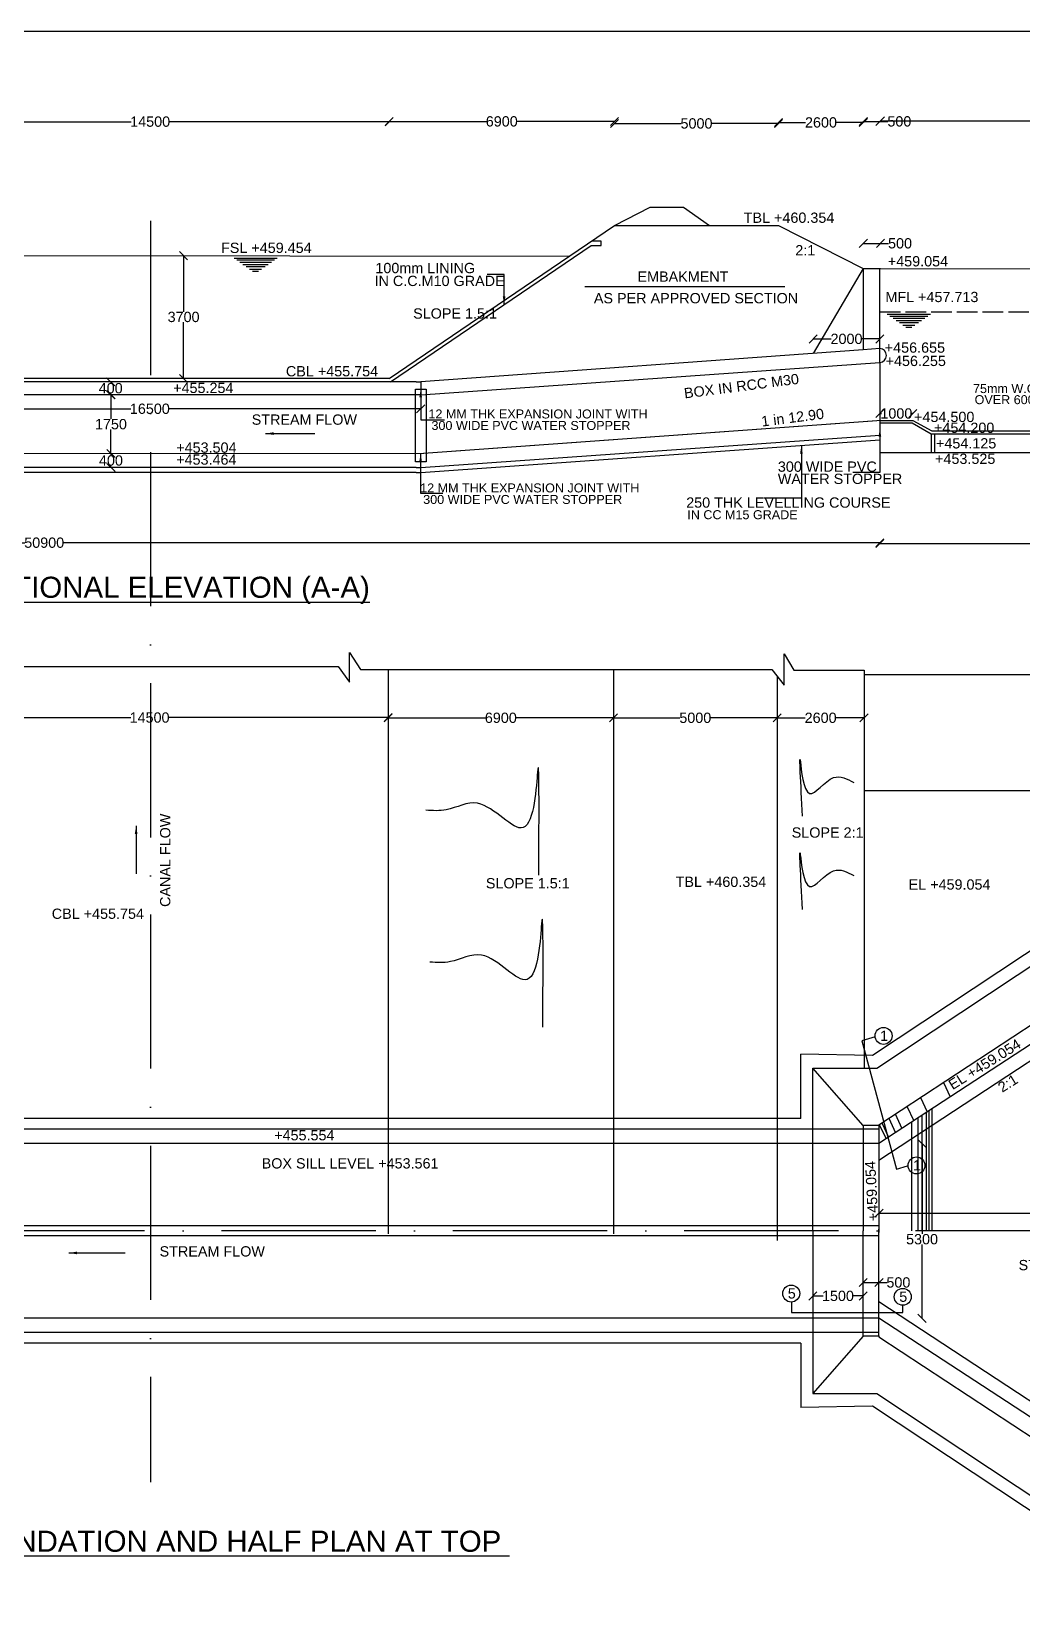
# Model space of a CAD drawing. Header units: millimetres. Extents: x 5124 to 6568637, y 2311 to 91879094.
# Drawn here: x 3604847 to 3616420, y 45938375 to 45956633 of the extents above; entities that cross this region are included whole.
import ezdxf

# ---------------------------------------------------------------- set-up
doc = ezdxf.new("R2010")
doc.units = ezdxf.units.MM
doc.header["$MEASUREMENT"] = 0
doc.linetypes.add('ACAD_ISO02W100', pattern=[15, 12, -3])
doc.linetypes.add('ACAD_ISO10W100', pattern=[18, 12, -3, 0, -3])
for name, color, linetype in [('DIMENSION', 7, 'Continuous'), ('DRAWING', 7, 'Continuous'), ('TEXT', 7, 'Continuous')]:
    doc.layers.add(name, color=color, linetype=linetype)
doc.styles.get("Standard").update_dxf_attribs({"font": 'arial.ttf', "height": 120})
doc.dimstyles.get("Standard").update_dxf_attribs({"dimtxt": 200, "dimasz": 110, "dimexe": 0.18, "dimexo": 0.0625, "dimgap": 0.09, "dimtad": 0, "dimtih": 1, "dimtoh": 1, "dimdec": 0, "dimzin": 0, "dimdsep": 46, "dimtxsty": 'Standard', "dimblk": 'OBLIQUE', "dimcen": 0.09, "dimse1": 1, "dimse2": 1, "dimadec": 0, "dimazin": 0, "dimtfac": 1, "dimtdec": 0, "dimtofl": 0, "dimtmove": 0, "dimatfit": 3, "dimfxl": 1, "dimtolj": 1, "dimtzin": 0, "dimarcsym": 0})

# ---------------------------------------------------------------- blocks, each defined once
blk = doc.blocks.new('_Oblique')
at = {"color": 0, "linetype": 'ByBlock', "lineweight": -2}
blk.add_line((-0.5, -0.5), (0.5, 0.5), dxfattribs=at)
blk = doc.blocks.new('*D84')
at = {"layer": 'Defpoints', "color": 0, "linetype": 'Continuous'}
for p in [(3609024, 45955577), (3603446, 45952578), (3609024, 45952578)]:
    blk.add_point(p, dxfattribs=at)
at = {"layer": 'DIMENSION', "color": 0, "linetype": 'Continuous', "lineweight": -2}
for p, q in [((3603446, 45955577), (3606015, 45955577)), ((3609024, 45955577), (3606455, 45955577))]:
    blk.add_line(p, q, dxfattribs=at)
at = {"layer": 'DIMENSION', "color": 0, "linetype": 'Continuous', "lineweight": -2, "xscale": 95, "yscale": 95, "zscale": 95, "rotation": 180}
blk.add_blockref('_Oblique', (3603446, 45955577), dxfattribs=at)
at = {"layer": 'DIMENSION', "color": 0, "linetype": 'Continuous', "lineweight": -2, "xscale": 95, "yscale": 95, "zscale": 95}
blk.add_blockref('_Oblique', (3609024, 45955577), dxfattribs=at)
at = {"layer": 'DIMENSION', "color": 0, "linetype": 'Continuous', "insert": (3606235, 45955577), "char_height": 120, "attachment_point": 5}
blk.add_mtext('\\A1;14500', dxfattribs=at)
blk = doc.blocks.new('*D85')
at = {"layer": 'Defpoints', "color": 0, "linetype": 'Continuous'}
for p in [(3611654, 45955580), (3611654, 45954363), (3609024, 45952578)]:
    blk.add_point(p, dxfattribs=at)
at = {"layer": 'DIMENSION', "color": 0, "linetype": 'Continuous', "lineweight": -2}
for p, q in [((3609024, 45955580), (3610160, 45955580)), ((3611654, 45955580), (3610518, 45955580))]:
    blk.add_line(p, q, dxfattribs=at)
at = {"layer": 'DIMENSION', "color": 0, "linetype": 'Continuous', "lineweight": -2, "xscale": 95, "yscale": 95, "zscale": 95, "rotation": 180}
blk.add_blockref('_Oblique', (3609024, 45955580), dxfattribs=at)
at = {"layer": 'DIMENSION', "color": 0, "linetype": 'Continuous', "lineweight": -2, "xscale": 95, "yscale": 95, "zscale": 95}
blk.add_blockref('_Oblique', (3611654, 45955580), dxfattribs=at)
at = {"layer": 'DIMENSION', "color": 0, "linetype": 'Continuous', "insert": (3610339, 45955580), "char_height": 120, "attachment_point": 5}
blk.add_mtext('\\A1;6900', dxfattribs=at)
blk = doc.blocks.new('*D86')
at = {"layer": 'Defpoints', "color": 0, "linetype": 'Continuous'}
for p in [(3613570, 45955556), (3611654, 45954363), (3613570, 45954365)]:
    blk.add_point(p, dxfattribs=at)
at = {"layer": 'DIMENSION', "color": 0, "linetype": 'Continuous', "lineweight": -2}
for p, q in [((3611654, 45955556), (3612433, 45955556)), ((3613570, 45955556), (3612791, 45955556))]:
    blk.add_line(p, q, dxfattribs=at)
at = {"layer": 'DIMENSION', "color": 0, "linetype": 'Continuous', "lineweight": -2, "xscale": 95, "yscale": 95, "zscale": 95, "rotation": 180}
blk.add_blockref('_Oblique', (3611654, 45955556), dxfattribs=at)
at = {"layer": 'DIMENSION', "color": 0, "linetype": 'Continuous', "lineweight": -2, "xscale": 95, "yscale": 95, "zscale": 95}
blk.add_blockref('_Oblique', (3613570, 45955556), dxfattribs=at)
at = {"layer": 'DIMENSION', "color": 0, "linetype": 'Continuous', "insert": (3612612, 45955556), "char_height": 120, "attachment_point": 5}
blk.add_mtext('\\A1;5000', dxfattribs=at)
blk = doc.blocks.new('*D87')
at = {"layer": 'Defpoints', "color": 0, "linetype": 'Continuous'}
for p in [(3614559, 45955568), (3613570, 45954365), (3614559, 45953864)]:
    blk.add_point(p, dxfattribs=at)
at = {"layer": 'DIMENSION', "color": 0, "linetype": 'Continuous', "lineweight": -2}
for p, q in [((3613570, 45955568), (3613885, 45955568)), ((3614559, 45955568), (3614245, 45955568))]:
    blk.add_line(p, q, dxfattribs=at)
at = {"layer": 'DIMENSION', "color": 0, "linetype": 'Continuous', "lineweight": -2, "xscale": 95, "yscale": 95, "zscale": 95, "rotation": 180}
blk.add_blockref('_Oblique', (3613570, 45955568), dxfattribs=at)
at = {"layer": 'DIMENSION', "color": 0, "linetype": 'Continuous', "lineweight": -2, "xscale": 95, "yscale": 95, "zscale": 95}
blk.add_blockref('_Oblique', (3614559, 45955568), dxfattribs=at)
at = {"layer": 'DIMENSION', "color": 0, "linetype": 'Continuous', "insert": (3614065, 45955568), "char_height": 120, "attachment_point": 5}
blk.add_mtext('\\A1;2600', dxfattribs=at)
blk = doc.blocks.new('*D88')
at = {"layer": 'Defpoints', "color": 0, "linetype": 'Continuous'}
for p in [(3614752, 45955580), (3614559, 45953864), (3614752, 45953864)]:
    blk.add_point(p, dxfattribs=at)
at = {"layer": 'DIMENSION', "color": 0, "linetype": 'Continuous', "lineweight": -2}
for p, q in [((3614559, 45955580), (3614752, 45955580)), ((3614752, 45955580), (3614847, 45955580))]:
    blk.add_line(p, q, dxfattribs=at)
at = {"layer": 'DIMENSION', "color": 0, "linetype": 'Continuous', "lineweight": -2, "xscale": 95, "yscale": 95, "zscale": 95, "rotation": 180}
blk.add_blockref('_Oblique', (3614559, 45955580), dxfattribs=at)
at = {"layer": 'DIMENSION', "color": 0, "linetype": 'Continuous', "lineweight": -2, "xscale": 95, "yscale": 95, "zscale": 95}
blk.add_blockref('_Oblique', (3614752, 45955580), dxfattribs=at)
at = {"layer": 'DIMENSION', "color": 0, "linetype": 'Continuous', "insert": (3614980, 45955580), "char_height": 120, "attachment_point": 5}
blk.add_mtext('\\A1;500', dxfattribs=at)
blk = doc.blocks.new('*D89')
at = {"layer": 'Defpoints', "color": 0, "linetype": 'Continuous'}
for p in [(3619020, 45955588), (3619020, 45955554), (3614760, 45953864)]:
    blk.add_point(p, dxfattribs=at)
at = {"layer": 'DIMENSION', "color": 0, "linetype": 'Continuous', "lineweight": -2}
for p, q in [((3614760, 45955588), (3616670, 45955588)), ((3619020, 45955588), (3617110, 45955588))]:
    blk.add_line(p, q, dxfattribs=at)
at = {"layer": 'DIMENSION', "color": 0, "linetype": 'Continuous', "lineweight": -2, "xscale": 95, "yscale": 95, "zscale": 95, "rotation": 180}
blk.add_blockref('_Oblique', (3614760, 45955588), dxfattribs=at)
at = {"layer": 'DIMENSION', "color": 0, "linetype": 'Continuous', "lineweight": -2, "xscale": 95, "yscale": 95, "zscale": 95}
blk.add_blockref('_Oblique', (3619020, 45955588), dxfattribs=at)
at = {"layer": 'DIMENSION', "color": 0, "linetype": 'Continuous', "insert": (3616890, 45955588), "char_height": 120, "attachment_point": 5}
blk.add_mtext('\\A1;11200', dxfattribs=at)
blk = doc.blocks.new('*D100')
at = {"layer": 'Defpoints', "color": 0, "linetype": 'Continuous'}
for p in [(3614752, 45951712), (3595244, 45951435), (3614752, 45950660)]:
    blk.add_point(p, dxfattribs=at)
at = {"layer": 'DIMENSION', "color": 0, "linetype": 'Continuous', "lineweight": -2}
for p, q in [((3595244, 45950660), (3604772, 45950660)), ((3614752, 45950660), (3605224, 45950660))]:
    blk.add_line(p, q, dxfattribs=at)
at = {"layer": 'DIMENSION', "color": 0, "linetype": 'Continuous', "lineweight": -2, "xscale": 95, "yscale": 95, "zscale": 95, "rotation": 180}
blk.add_blockref('_Oblique', (3595244, 45950660), dxfattribs=at)
at = {"layer": 'DIMENSION', "color": 0, "linetype": 'Continuous', "lineweight": -2, "xscale": 95, "yscale": 95, "zscale": 95}
blk.add_blockref('_Oblique', (3614752, 45950660), dxfattribs=at)
at = {"layer": 'DIMENSION', "color": 0, "linetype": 'Continuous', "insert": (3604998, 45950660), "char_height": 120, "attachment_point": 5}
blk.add_mtext('\\A1;50900', dxfattribs=at)
blk = doc.blocks.new('*D101')
at = {"layer": 'Defpoints', "color": 0, "linetype": 'Continuous'}
for p in [(3614752, 45951712), (3619109, 45951712), (3619109, 45950652)]:
    blk.add_point(p, dxfattribs=at)
at = {"layer": 'DIMENSION', "color": 0, "linetype": 'Continuous', "lineweight": -2}
for p, q in [((3614752, 45950652), (3616710, 45950652)), ((3619109, 45950652), (3617150, 45950652))]:
    blk.add_line(p, q, dxfattribs=at)
at = {"layer": 'DIMENSION', "color": 0, "linetype": 'Continuous', "lineweight": -2, "xscale": 95, "yscale": 95, "zscale": 95, "rotation": 180}
blk.add_blockref('_Oblique', (3614752, 45950652), dxfattribs=at)
at = {"layer": 'DIMENSION', "color": 0, "linetype": 'Continuous', "lineweight": -2, "xscale": 95, "yscale": 95, "zscale": 95}
blk.add_blockref('_Oblique', (3619109, 45950652), dxfattribs=at)
at = {"layer": 'DIMENSION', "color": 0, "linetype": 'Continuous', "insert": (3616930, 45950652), "char_height": 120, "attachment_point": 5}
blk.add_mtext('\\A1;11700', dxfattribs=at)
blk = doc.blocks.new('*D113')
at = {"layer": 'Defpoints', "color": 0, "linetype": 'Continuous'}
for p in [(3614752, 45952169), (3614752, 45952088), (3615137, 45952088)]:
    blk.add_point(p, dxfattribs=at)
at = {"layer": 'DIMENSION', "color": 0, "linetype": 'Continuous', "lineweight": -2}
for p, q in [((3614752, 45952169), (3614771, 45952169)), ((3615137, 45952169), (3615118, 45952169))]:
    blk.add_line(p, q, dxfattribs=at)
at = {"layer": 'DIMENSION', "color": 0, "linetype": 'Continuous', "lineweight": -2, "xscale": 95, "yscale": 95, "zscale": 95, "rotation": 180}
blk.add_blockref('_Oblique', (3614752, 45952169), dxfattribs=at)
at = {"layer": 'DIMENSION', "color": 0, "linetype": 'Continuous', "lineweight": -2, "xscale": 95, "yscale": 95, "zscale": 95}
blk.add_blockref('_Oblique', (3615137, 45952169), dxfattribs=at)
at = {"layer": 'DIMENSION', "color": 0, "linetype": 'Continuous', "insert": (3614945, 45952169), "char_height": 120, "attachment_point": 5}
blk.add_mtext('\\A1;1000', dxfattribs=at)
blk = doc.blocks.new('*D114')
at = {"layer": 'Defpoints', "color": 0, "linetype": 'Continuous'}
for p in [(3613973, 45953040), (3613973, 45952869), (3614752, 45952928)]:
    blk.add_point(p, dxfattribs=at)
at = {"layer": 'DIMENSION', "color": 0, "linetype": 'Continuous', "lineweight": -2}
for p, q in [((3613973, 45953040), (3614183, 45953040)), ((3614752, 45953040), (3614543, 45953040))]:
    blk.add_line(p, q, dxfattribs=at)
at = {"layer": 'DIMENSION', "color": 0, "linetype": 'Continuous', "lineweight": -2, "xscale": 95, "yscale": 95, "zscale": 95, "rotation": 180}
blk.add_blockref('_Oblique', (3613973, 45953040), dxfattribs=at)
at = {"layer": 'DIMENSION', "color": 0, "linetype": 'Continuous', "lineweight": -2, "xscale": 95, "yscale": 95, "zscale": 95}
blk.add_blockref('_Oblique', (3614752, 45953040), dxfattribs=at)
at = {"layer": 'DIMENSION', "color": 0, "linetype": 'Continuous', "insert": (3614363, 45953040), "char_height": 120, "attachment_point": 5}
blk.add_mtext('\\A1;2000', dxfattribs=at)
blk = doc.blocks.new('*D115')
at = {"layer": 'Defpoints', "color": 0, "linetype": 'Continuous'}
for p in [(3606625, 45954013), (3606625, 45954013), (3606624, 45952578)]:
    blk.add_point(p, dxfattribs=at)
at = {"layer": 'DIMENSION', "color": 0, "linetype": 'Continuous', "lineweight": -2}
for p, q in [((3606625, 45954013), (3606625, 45953357)), ((3606625, 45952578), (3606625, 45953235))]:
    blk.add_line(p, q, dxfattribs=at)
at = {"layer": 'DIMENSION', "color": 0, "linetype": 'Continuous', "lineweight": -2, "xscale": 95, "yscale": 95, "zscale": 95}
for p, rotation in [((3606625, 45954013), 90), ((3606625, 45952578), 270)]:
    blk.add_blockref('_Oblique', p, dxfattribs=dict(at, rotation=rotation))
at = {"layer": 'DIMENSION', "color": 0, "linetype": 'Continuous', "insert": (3606625, 45953296), "char_height": 120, "attachment_point": 5}
blk.add_mtext('\\A1;3700', dxfattribs=at)
blk = doc.blocks.new('*D116')
at = {"layer": 'Defpoints', "color": 0, "linetype": 'Continuous'}
for p in [(3605774, 45952540), (3605774, 45952540), (3605774, 45952388)]:
    blk.add_point(p, dxfattribs=at)
at = {"layer": 'DIMENSION', "color": 0, "linetype": 'Continuous', "lineweight": -2}
for p, q in [((3605774, 45952540), (3605774, 45952525)), ((3605774, 45952388), (3605774, 45952402))]:
    blk.add_line(p, q, dxfattribs=at)
at = {"layer": 'DIMENSION', "color": 0, "linetype": 'Continuous', "lineweight": -2, "xscale": 95, "yscale": 95, "zscale": 95}
for p, rotation in [((3605774, 45952540), 90), ((3605774, 45952388), 270)]:
    blk.add_blockref('_Oblique', p, dxfattribs=dict(at, rotation=rotation))
at = {"layer": 'DIMENSION', "color": 0, "linetype": 'Continuous', "insert": (3605774, 45952464), "char_height": 120, "attachment_point": 5}
blk.add_mtext('\\A1;400', dxfattribs=at)
blk = doc.blocks.new('*D117')
at = {"layer": 'Defpoints', "color": 0, "linetype": 'Continuous'}
for p in [(3605538, 45952388), (3605488, 45951702), (3605777, 45951702)]:
    blk.add_point(p, dxfattribs=at)
at = {"layer": 'DIMENSION', "color": 0, "linetype": 'Continuous', "lineweight": -2}
for p, q in [((3605777, 45952388), (3605777, 45952106)), ((3605777, 45951702), (3605777, 45951983))]:
    blk.add_line(p, q, dxfattribs=at)
at = {"layer": 'DIMENSION', "color": 0, "linetype": 'Continuous', "lineweight": -2, "xscale": 95, "yscale": 95, "zscale": 95}
for p, rotation in [((3605777, 45952388), 90), ((3605777, 45951702), 270)]:
    blk.add_blockref('_Oblique', p, dxfattribs=dict(at, rotation=rotation))
at = {"layer": 'DIMENSION', "color": 0, "linetype": 'Continuous', "insert": (3605777, 45952044), "char_height": 120, "attachment_point": 5}
blk.add_mtext('\\A1;1750', dxfattribs=at)
blk = doc.blocks.new('*D118')
at = {"layer": 'Defpoints', "color": 0, "linetype": 'Continuous'}
for p in [(3605777, 45951702), (3605777, 45951538), (3605777, 45951538)]:
    blk.add_point(p, dxfattribs=at)
at = {"layer": 'DIMENSION', "color": 0, "linetype": 'Continuous', "lineweight": -2}
for p, q in [((3605777, 45951702), (3605777, 45951681)), ((3605777, 45951538), (3605777, 45951558))]:
    blk.add_line(p, q, dxfattribs=at)
at = {"layer": 'DIMENSION', "color": 0, "linetype": 'Continuous', "lineweight": -2, "xscale": 95, "yscale": 95, "zscale": 95}
for p, rotation in [((3605777, 45951702), 90), ((3605777, 45951538), 270)]:
    blk.add_blockref('_Oblique', p, dxfattribs=dict(at, rotation=rotation))
at = {"layer": 'DIMENSION', "color": 0, "linetype": 'Continuous', "insert": (3605777, 45951620), "char_height": 120, "attachment_point": 5}
blk.add_mtext('\\A1;400', dxfattribs=at)
blk = doc.blocks.new('*D119')
at = {"layer": 'Defpoints', "color": 0, "linetype": 'Continuous'}
for p in [(3609392, 45952273), (3603069, 45952238), (3603069, 45952224)]:
    blk.add_point(p, dxfattribs=at)
at = {"layer": 'DIMENSION', "color": 0, "linetype": 'Continuous', "lineweight": -2}
for p, q in [((3603069, 45952224), (3606011, 45952224)), ((3609392, 45952224), (3606451, 45952224))]:
    blk.add_line(p, q, dxfattribs=at)
at = {"layer": 'DIMENSION', "color": 0, "linetype": 'Continuous', "lineweight": -2, "xscale": 95, "yscale": 95, "zscale": 95, "rotation": 180}
blk.add_blockref('_Oblique', (3603069, 45952224), dxfattribs=at)
at = {"layer": 'DIMENSION', "color": 0, "linetype": 'Continuous', "lineweight": -2, "xscale": 95, "yscale": 95, "zscale": 95}
blk.add_blockref('_Oblique', (3609392, 45952224), dxfattribs=at)
at = {"layer": 'DIMENSION', "color": 0, "linetype": 'Continuous', "insert": (3606231, 45952224), "char_height": 120, "attachment_point": 5}
blk.add_mtext('\\A1;16500', dxfattribs=at)
blk = doc.blocks.new('*D126')
at = {"layer": 'Defpoints', "color": 0, "linetype": 'Continuous'}
for p in [(3603444, 45948658), (3609013, 45948658), (3609013, 45948618)]:
    blk.add_point(p, dxfattribs=at)
at = {"layer": 'DIMENSION', "color": 0, "linetype": 'Continuous', "lineweight": -2}
for p, q in [((3603444, 45948618), (3606008, 45948618)), ((3609013, 45948618), (3606448, 45948618))]:
    blk.add_line(p, q, dxfattribs=at)
at = {"layer": 'DIMENSION', "color": 0, "linetype": 'Continuous', "lineweight": -2, "xscale": 95, "yscale": 95, "zscale": 95, "rotation": 180}
blk.add_blockref('_Oblique', (3603444, 45948618), dxfattribs=at)
at = {"layer": 'DIMENSION', "color": 0, "linetype": 'Continuous', "lineweight": -2, "xscale": 95, "yscale": 95, "zscale": 95}
blk.add_blockref('_Oblique', (3609013, 45948618), dxfattribs=at)
at = {"layer": 'DIMENSION', "color": 0, "linetype": 'Continuous', "insert": (3606228, 45948618), "char_height": 120, "attachment_point": 5}
blk.add_mtext('\\A1;14500', dxfattribs=at)
blk = doc.blocks.new('*D127')
at = {"layer": 'Defpoints', "color": 0, "linetype": 'Continuous'}
for p in [(3609013, 45948618), (3611643, 45948615), (3611643, 45948566)]:
    blk.add_point(p, dxfattribs=at)
at = {"layer": 'DIMENSION', "color": 0, "linetype": 'Continuous', "lineweight": -2}
for p, q in [((3609013, 45948615), (3610148, 45948615)), ((3611643, 45948615), (3610507, 45948615))]:
    blk.add_line(p, q, dxfattribs=at)
at = {"layer": 'DIMENSION', "color": 0, "linetype": 'Continuous', "lineweight": -2, "xscale": 95, "yscale": 95, "zscale": 95, "rotation": 180}
blk.add_blockref('_Oblique', (3609013, 45948615), dxfattribs=at)
at = {"layer": 'DIMENSION', "color": 0, "linetype": 'Continuous', "lineweight": -2, "xscale": 95, "yscale": 95, "zscale": 95}
blk.add_blockref('_Oblique', (3611643, 45948615), dxfattribs=at)
at = {"layer": 'DIMENSION', "color": 0, "linetype": 'Continuous', "insert": (3610328, 45948615), "char_height": 120, "attachment_point": 5}
blk.add_mtext('\\A1;6900', dxfattribs=at)
blk = doc.blocks.new('*D128')
at = {"layer": 'Defpoints', "color": 0, "linetype": 'Continuous'}
for p in [(3611643, 45948615), (3613554, 45948615), (3613554, 45948615)]:
    blk.add_point(p, dxfattribs=at)
at = {"layer": 'DIMENSION', "color": 0, "linetype": 'Continuous', "lineweight": -2}
for p, q in [((3611643, 45948615), (3612419, 45948615)), ((3613554, 45948615), (3612778, 45948615))]:
    blk.add_line(p, q, dxfattribs=at)
at = {"layer": 'DIMENSION', "color": 0, "linetype": 'Continuous', "lineweight": -2, "xscale": 95, "yscale": 95, "zscale": 95, "rotation": 180}
blk.add_blockref('_Oblique', (3611643, 45948615), dxfattribs=at)
at = {"layer": 'DIMENSION', "color": 0, "linetype": 'Continuous', "lineweight": -2, "xscale": 95, "yscale": 95, "zscale": 95}
blk.add_blockref('_Oblique', (3613554, 45948615), dxfattribs=at)
at = {"layer": 'DIMENSION', "color": 0, "linetype": 'Continuous', "insert": (3612598, 45948615), "char_height": 120, "attachment_point": 5}
blk.add_mtext('\\A1;5000', dxfattribs=at)
blk = doc.blocks.new('*D129')
at = {"layer": 'Defpoints', "color": 0, "linetype": 'Continuous'}
for p in [(3613554, 45948615), (3614568, 45948615), (3614568, 45948615)]:
    blk.add_point(p, dxfattribs=at)
at = {"layer": 'DIMENSION', "color": 0, "linetype": 'Continuous', "lineweight": -2}
for p, q in [((3613554, 45948615), (3613881, 45948615)), ((3614568, 45948615), (3614241, 45948615))]:
    blk.add_line(p, q, dxfattribs=at)
at = {"layer": 'DIMENSION', "color": 0, "linetype": 'Continuous', "lineweight": -2, "xscale": 95, "yscale": 95, "zscale": 95, "rotation": 180}
blk.add_blockref('_Oblique', (3613554, 45948615), dxfattribs=at)
at = {"layer": 'DIMENSION', "color": 0, "linetype": 'Continuous', "lineweight": -2, "xscale": 95, "yscale": 95, "zscale": 95}
blk.add_blockref('_Oblique', (3614568, 45948615), dxfattribs=at)
at = {"layer": 'DIMENSION', "color": 0, "linetype": 'Continuous', "insert": (3614061, 45948615), "char_height": 120, "attachment_point": 5}
blk.add_mtext('\\A1;2600', dxfattribs=at)
blk = doc.blocks.new('*D155')
at = {"layer": 'Defpoints', "color": 0, "linetype": 'Continuous'}
for p in [(3613969, 45941864), (3614557, 45941864), (3614557, 45941864)]:
    blk.add_point(p, dxfattribs=at)
at = {"layer": 'DIMENSION', "color": 0, "linetype": 'Continuous', "lineweight": -2}
for p, q in [((3613969, 45941864), (3614090, 45941864)), ((3614557, 45941864), (3614436, 45941864))]:
    blk.add_line(p, q, dxfattribs=at)
at = {"layer": 'DIMENSION', "color": 0, "linetype": 'Continuous', "lineweight": -2, "xscale": 95, "yscale": 95, "zscale": 95, "rotation": 180}
blk.add_blockref('_Oblique', (3613969, 45941864), dxfattribs=at)
at = {"layer": 'DIMENSION', "color": 0, "linetype": 'Continuous', "lineweight": -2, "xscale": 95, "yscale": 95, "zscale": 95}
blk.add_blockref('_Oblique', (3614557, 45941864), dxfattribs=at)
at = {"layer": 'DIMENSION', "color": 0, "linetype": 'Continuous', "insert": (3614263, 45941864), "char_height": 120, "attachment_point": 5}
blk.add_mtext('\\A1;1500', dxfattribs=at)
blk = doc.blocks.new('*D156')
at = {"layer": 'Defpoints', "color": 0, "linetype": 'Continuous'}
for p in [(3614742, 45942021), (3614557, 45941864), (3614742, 45941864)]:
    blk.add_point(p, dxfattribs=at)
at = {"layer": 'DIMENSION', "color": 0, "linetype": 'Continuous', "lineweight": -2}
for p, q in [((3614557, 45942021), (3614742, 45942021)), ((3614742, 45942021), (3614837, 45942021))]:
    blk.add_line(p, q, dxfattribs=at)
at = {"layer": 'DIMENSION', "color": 0, "linetype": 'Continuous', "lineweight": -2, "xscale": 95, "yscale": 95, "zscale": 95, "rotation": 180}
blk.add_blockref('_Oblique', (3614557, 45942021), dxfattribs=at)
at = {"layer": 'DIMENSION', "color": 0, "linetype": 'Continuous', "lineweight": -2, "xscale": 95, "yscale": 95, "zscale": 95}
blk.add_blockref('_Oblique', (3614742, 45942021), dxfattribs=at)
at = {"layer": 'DIMENSION', "color": 0, "linetype": 'Continuous', "insert": (3614969, 45942021), "char_height": 120, "attachment_point": 5}
blk.add_mtext('\\A1;500', dxfattribs=at)
blk = doc.blocks.new('*D157')
at = {"layer": 'Defpoints', "color": 0, "linetype": 'Continuous'}
for p in [(3614742, 45943645), (3614742, 45941603), (3615245, 45941603)]:
    blk.add_point(p, dxfattribs=at)
at = {"layer": 'DIMENSION', "color": 0, "linetype": 'Continuous', "lineweight": -2}
for p, q in [((3615245, 45943645), (3615245, 45942588)), ((3615245, 45941603), (3615245, 45942465))]:
    blk.add_line(p, q, dxfattribs=at)
at = {"layer": 'DIMENSION', "color": 0, "linetype": 'Continuous', "lineweight": -2, "xscale": 95, "yscale": 95, "zscale": 95}
for p, rotation in [((3615245, 45943645), 90), ((3615245, 45941603), 270)]:
    blk.add_blockref('_Oblique', p, dxfattribs=dict(at, rotation=rotation))
at = {"layer": 'DIMENSION', "color": 0, "linetype": 'Continuous', "insert": (3615245, 45942526), "char_height": 120, "attachment_point": 5}
blk.add_mtext('\\A1;5300', dxfattribs=at)
blk = doc.blocks.new('*D158')
at = {"layer": 'Defpoints', "color": 0, "linetype": 'Continuous'}
for p in [(3614742, 45942832), (3619214, 45942832), (3619214, 45942830)]:
    blk.add_point(p, dxfattribs=at)
at = {"layer": 'DIMENSION', "color": 0, "linetype": 'Continuous', "lineweight": -2}
for p, q in [((3614742, 45942830), (3616758, 45942830)), ((3619214, 45942830), (3617198, 45942830))]:
    blk.add_line(p, q, dxfattribs=at)
at = {"layer": 'DIMENSION', "color": 0, "linetype": 'Continuous', "lineweight": -2, "xscale": 95, "yscale": 95, "zscale": 95, "rotation": 180}
blk.add_blockref('_Oblique', (3614742, 45942830), dxfattribs=at)
at = {"layer": 'DIMENSION', "color": 0, "linetype": 'Continuous', "lineweight": -2, "xscale": 95, "yscale": 95, "zscale": 95}
blk.add_blockref('_Oblique', (3619214, 45942830), dxfattribs=at)
at = {"layer": 'DIMENSION', "color": 0, "linetype": 'Continuous', "insert": (3616978, 45942830), "char_height": 120, "attachment_point": 5}
blk.add_mtext('\\A1;11700', dxfattribs=at)
blk = doc.blocks.new('*D173')
at = {"layer": 'Defpoints', "color": 0, "linetype": 'Continuous'}
for p in [(3614760, 45954156), (3614559, 45953864), (3614760, 45953864)]:
    blk.add_point(p, dxfattribs=at)
at = {"layer": 'DIMENSION', "color": 0, "linetype": 'Continuous', "lineweight": -2}
for p, q in [((3614559, 45954156), (3614760, 45954156)), ((3614760, 45954156), (3614855, 45954156))]:
    blk.add_line(p, q, dxfattribs=at)
at = {"layer": 'DIMENSION', "color": 0, "linetype": 'Continuous', "lineweight": -2, "xscale": 95, "yscale": 95, "zscale": 95, "rotation": 180}
blk.add_blockref('_Oblique', (3614559, 45954156), dxfattribs=at)
at = {"layer": 'DIMENSION', "color": 0, "linetype": 'Continuous', "lineweight": -2, "xscale": 95, "yscale": 95, "zscale": 95}
blk.add_blockref('_Oblique', (3614760, 45954156), dxfattribs=at)
at = {"layer": 'DIMENSION', "color": 0, "linetype": 'Continuous', "insert": (3614988, 45954156), "char_height": 120, "attachment_point": 5}
blk.add_mtext('\\A1;500', dxfattribs=at)

msp = doc.modelspace()

# ---------------------------------------------------------------- linework, layer by layer
at = {"layer": 'DIMENSION', "linetype": 'Continuous'}
for centre in [(3614795.7, 45944900.3), (3615180.3, 45943387.8), (3613718.3, 45941891.8), (3615019.2, 45941853.3)]:
    msp.add_circle(centre, 98.8, dxfattribs=at)
at = {"layer": 'DRAWING', "linetype": 'Continuous'}
for p, q in [((3615496.2, 45944357.8), (3615574.7, 45944189.3)), ((3615069.2, 45944078.8), (3615147.7, 45943910.3)), ((3615226.1, 45944181.4), (3615304.6, 45944012.9)), ((3614746, 45943867.5), (3614824.5, 45943699)), ((3614775.7, 45943887.1), (3614854.2, 45943718.6)), ((3614855.3, 45943939.1), (3614933.8, 45943770.6)), ((3614931.2, 45943988.7), (3615009.7, 45943820.2))]:
    msp.add_line(p, q, dxfattribs=at)
for points in [[(3584558.5, 45956633), (3629157, 45956633), (3629157, 45928571.5), (3584558.5, 45928571.5)], [(3609333.5, 45952452), (3609458, 45952452), (3609458, 45951603.5), (3609333.5, 45951603.5)]]:
    msp.add_lwpolyline(points, close=True, dxfattribs=at)
for points in [[(3609023.5, 45952578.5), (3611654.5, 45954363.2), (3612070.2, 45954579.8), (3612460.3, 45954579.8), (3612764.6, 45954365.5), (3613570, 45954365.5), (3614559.3, 45953864.1), (3614559.3, 45952911.4), (3609392.5, 45952539.5)], [(3611654.5, 45954363.2), (3612764.6, 45954365.5)], [(3609038.9, 45952539.5), (3611380.7, 45954129.4), (3611497.9, 45954129.4), (3611497.9, 45954182.6), (3611387.5, 45954182.1)], [(3601329.9, 45954019.9), (3611130.2, 45954007.6)], [(3607213.7, 45953983.6), (3607718.2, 45953983.6)], [(3607244.7, 45953962.1), (3607687.1, 45953962.1)], [(3607281.3, 45953936.6), (3607650.4, 45953936.6)], [(3607317.9, 45953911.1), (3607613.7, 45953911.1)], [(3607355.2, 45953885.2), (3607576.3, 45953885.2)], [(3607396.3, 45953856.6), (3607535, 45953856.6)], [(3607430.9, 45953832.5), (3607500.3, 45953832.5)], [(3614559.3, 45953864.1), (3613973.2, 45952869.2)], [(3614559.3, 45953864.1), (3614760.5, 45953864.1)], [(3614752.3, 45952928.4), (3614752.3, 45953864.1)], [(3614760.5, 45953864.1), (3619203.6, 45953856.7)], [(3611307.7, 45953650.9), (3613643.3, 45953650.9)], [(3614839.3, 45953329.4), (3615343.8, 45953329.4)], [(3614870.3, 45953307.8), (3615312.7, 45953307.8)], [(3614906.9, 45953282.3), (3615275.9, 45953282.3)], [(3614943.5, 45953256.9), (3615239.2, 45953256.9)], [(3614980.8, 45953231), (3615201.8, 45953231)], [(3615021.9, 45953202.3), (3615160.6, 45953202.3)], [(3615056.5, 45953178.3), (3615125.9, 45953178.3)], [(3609392.5, 45952387.5), (3614752.3, 45952766.6), (3614752.3, 45952928.4), (3614559.3, 45952911.4)], [(3614752.3, 45952766.6), (3614752.3, 45951712.1)], [(3609339.5, 45952539.5), (3595242.5, 45952539.5)], [(3609023.5, 45952578.5), (3603446.5, 45952578.5)], [(3609339.5, 45952539.5), (3609392.5, 45952539.5), (3609392.5, 45952387.5), (3609339.5, 45952387.5)], [(3609339.5, 45952387.5), (3595242.5, 45952387.5)], [(3614752.3, 45952088), (3615136.8, 45952088), (3615357.9, 45951966.6), (3618088.9, 45951966.6)], [(3609393, 45951538), (3614752.3, 45951917.5)], [(3614752.3, 45951712.1), (3619108.6, 45951712.1), (3619186.2, 45951497.2), (3619361.6, 45951497.2), (3619361.6, 45951927.4), (3615349.5, 45951927.4), (3615130.8, 45952055.6), (3614752.3, 45952055.6)], [(3615349.5, 45951927.4), (3615349.5, 45951712.1)], [(3615390.1, 45951927.4), (3615390.1, 45951712.1)], [(3609392, 45951701.5), (3609392, 45951506.5)], [(3609393, 45951480.5), (3614752.3, 45951860)], [(3609339.5, 45951538), (3595242.5, 45951538)], [(3609339.5, 45951538), (3609393, 45951538)], [(3609339.5, 45951480.5), (3595242.5, 45951480.5)], [(3609339.5, 45951480.5), (3609392, 45951480.5)], [(3595456, 45949199.6), (3597242, 45949199.6), (3597242, 45949470.6), (3597436.4, 45949037.1), (3597436.4, 45949214), (3606239, 45949214), (3608429.7, 45949214), (3608560.4, 45949033.6), (3608560.4, 45949377.1), (3608691.1, 45949177.9), (3613492.7, 45949177.9), (3613635.1, 45948998.2), (3613635.1, 45949362.7), (3613747.8, 45949170.1), (3614567.7, 45949170.1), (3614567.7, 45949122.4), (3622276, 45949122.4), (3622276, 45948165.3), (3622129.8, 45948165.3), (3622426.3, 45948065.2), (3622234.2, 45948065.2), (3622234.2, 45940408.6)], [(3609012.6, 45949177.9), (3609012.6, 45942587.9)], [(3611643.1, 45949177.9), (3611643.1, 45942587.9)], [(3613553.9, 45949100.6), (3613553.9, 45942510.7)], [(3614567.7, 45949122.4), (3614567.7, 45944523.3)], [(3614567.7, 45947764.7), (3621169.7, 45947764.7)], [(3619214.1, 45945898.2), (3619355, 45945898.2), (3619355, 45947571.6), (3618172.4, 45947571.6), (3618172.4, 45946625.6), (3617617, 45946625.6), (3614667.4, 45944672.4), (3613828.1, 45944688.3)], [(3613968.7, 45942624), (3613968.7, 45944523.3), (3614716.5, 45944523.3), (3617669.5, 45946480.2), (3618333.2, 45946480.2), (3618333.2, 45947416.7), (3619214.1, 45947416.7), (3619214.1, 45945898.2), (3618190.6, 45945898.2), (3614741.6, 45943645.1)], [(3614741.6, 45943849.8), (3614741.7, 45943861.7), (3618130.6, 45946087.6), (3619010.6, 45946087.6), (3619010.6, 45947416.7)], [(3614741.6, 45943449.6), (3618214.9, 45945731.8), (3619355, 45945731.8)], [(3614696.5, 45944891), (3614542, 45944844.5), (3614946.5, 45943344.5), (3615075.5, 45943382.5)], [(3613828.1, 45943935.2), (3613828.1, 45944688.3)], [(3614557.3, 45943855.8), (3613968.7, 45944523.3)], [(3615324.9, 45944026.1), (3615324.9, 45942624)], [(3615359.7, 45944048.8), (3615359.7, 45942624)], [(3613828.1, 45943935.2), (3596003.4, 45943935.2)], [(3614741.7, 45943855.8), (3614557.3, 45943855.8), (3614557.3, 45942625.4)], [(3614741.6, 45943849.8), (3614741.6, 45942603.7)], [(3615123.3, 45943894.4), (3615123.3, 45942624)], [(3615194.7, 45943941.1), (3615194.7, 45942624)], [(3615241.6, 45943971.7), (3615241.6, 45942624)], [(3615293.9, 45944005.8), (3615293.9, 45942624)], [(3614741.6, 45943812), (3595271, 45943812)], [(3614741.6, 45943645.1), (3595271, 45943645.1)], [(3614741.6, 45942681.4), (3595271, 45942681.4)], [(3614741.6, 45942566.6), (3595271, 45942566.6)], [(3613968.7, 45942624), (3613968.7, 45940724.7), (3614716.5, 45940724.7), (3617669.5, 45938767.8), (3618333.2, 45938767.8), (3618333.2, 45937831.3), (3619214.1, 45937831.3), (3619214.1, 45939349.8), (3618190.6, 45939349.8), (3614741.6, 45941602.9)], [(3614741.7, 45941392.2), (3614557.3, 45941392.2), (3614557.3, 45942622.6)], [(3614741.6, 45941398.2), (3614741.6, 45942644.3)], [(3613719.5, 45941790), (3613719.5, 45941670), (3615021.5, 45941670), (3615021.5, 45941765.5)], [(3614741.6, 45941798.4), (3618214.9, 45939516.2), (3619355, 45939516.2)], [(3614741.6, 45941602.9), (3595271, 45941602.9)], [(3614741.6, 45941436), (3595271, 45941436)], [(3613828.1, 45941312.8), (3596003.4, 45941312.8)], [(3613828.1, 45941312.8), (3613828.1, 45940559.7)], [(3614557.3, 45941392.2), (3613968.7, 45940724.7)], [(3614741.6, 45941398.2), (3614741.7, 45941386.3), (3618130.6, 45939160.4), (3619010.6, 45939160.4), (3619010.6, 45937831.3)], [(3619214.1, 45939349.8), (3619355, 45939349.8), (3619355, 45937676.4), (3618172.4, 45937676.4), (3618172.4, 45938622.4), (3617617, 45938622.4), (3614667.4, 45940575.6), (3613828.1, 45940559.7)]]:
    msp.add_lwpolyline(points, dxfattribs=at)
at = {"layer": 'DRAWING', "linetype": 'ACAD_ISO10W100', "ltscale": 150}
for points in [[(3606239, 45954418.5), (3606239, 45939689)], [(3622370, 45942624), (3585220.5, 45942624)]]:
    msp.add_lwpolyline(points, dxfattribs=at)
at = {"layer": 'DRAWING', "linetype": 'ACAD_ISO02W100', "ltscale": 20}
msp.add_lwpolyline([(3614752.3, 45953358), (3618312.7, 45953358)], dxfattribs=at)
at = {"layer": 'DRAWING', "linetype": 'Continuous', "const_width": 12}
for points in [[(3609392, 45951701.5), (3614752.3, 45952088)], [(3609392, 45951701.5), (3595242.5, 45951701.5)]]:
    msp.add_lwpolyline(points, dxfattribs=at)
at = {"layer": 'DRAWING', "linetype": 'Continuous'}
msp.add_arc((3614748.6, 45952847.5), 81, 272.61998, 87.38002, dxfattribs=at)
for points in [[(3610771, 45946777), (3610755.8, 45947981.4), (3610588.7, 45947333.6), (3610056.8, 45947617), (3609692, 45947541.1), (3609453.9, 45947536.1)], [(3613850.2, 45947465.4), (3613824.8, 45948100.9), (3613932.9, 45947732.3), (3614212.9, 45947916.6), (3614448.3, 45947859.4)], [(3613849.5, 45946378.7), (3613824.1, 45947014.2), (3613932.2, 45946645.6), (3614212.2, 45946829.9), (3614447.6, 45946772.7)], [(3610818.4, 45945003.8), (3610803.2, 45946208.1), (3610636, 45945560.4), (3610104.1, 45945843.7), (3609739.3, 45945767.8), (3609501.3, 45945762.8)]]:
    msp.add_spline(points, degree=3, dxfattribs=at)

# ---------------------------------------------------------------- texts
at = {"layer": 'TEXT'}
for s, height, p in [('TBL +460.354', 120, (3613163.2, 45954395.8)), ('FSL +459.454', 120, (3607062.1, 45954044.1)), ('2:1', 120, (3613765.2, 45954015.3)), ('100mm LINING ', 120, (3608864, 45953808)), (' +459.054', 120, (3614798.7, 45953886.9)), ('IN C.C.M10 GRADE', 120, (3608854.2, 45953657.8)), ('EMBAKMENT', 120, (3611923.4, 45953708.2)), ('AS PER APPROVED SECTION', 120, (3611414.4, 45953456.2)), (' MFL +457.713', 120, (3614770.5, 45953470)), ('SLOPE 1.5:1', 120, (3609304.5, 45953277.5)), (' +456.655', 120, (3614763.2, 45952879)), (' +456.255', 120, (3614773, 45952723.5)), ('CBL +455.754', 120, (3607819.5, 45952603)), (' +455.254', 120, (3606456.7, 45952408.4)), ('75mm W.C. IN C.C.M25 GRADE', 105, (3615839.6, 45952407.9)), ('OVER 600TH APPRON', 105, (3615858.4, 45952278.4)), ('STREAM FLOW', 120, (3607420, 45952038)), ('12 MM THK EXPANSION JOINT WITH ', 105, (3609483, 45952111.5)), ('300 WIDE PVC WATER STOPPER  ', 105, (3609518.5, 45951976.9)), (' +454.500', 120, (3615105.5, 45952069.5)), (' +454.200', 120, (3615338.5, 45951942.5)), (' +454.125', 120, (3615361, 45951761)), (' +453.464', 120, (3606492, 45951571.5)), (' +453.504', 120, (3606492.5, 45951711)), (' +453.525', 120, (3615350.5, 45951580.5)), ('12 MM THK EXPANSION JOINT WITH ', 105, (3609386.5, 45951247.5)), (' WATER STOPPER  ', 120, (3613514.8, 45951346.3)), ('300 WIDE PVC WATER STOPPER  ', 105, (3609422, 45951112.9)), ('250 THK LEVELLING COURSE', 120, (3612491.8, 45951069.3)), ('IN CC M15 GRADE', 105, (3612505.1, 45950934.9)), ('%%USECTIONAL ELEVATION (A-A)', 246.09, (3603928.9, 45950017)), ('SLOPE 2:1', 120, (3613723.5, 45947216)), ('TBL +460.354', 120, (3612368.6, 45946640.3)), ('SLOPE 1.5:1', 120, (3610153.5, 45946623.5)), ('EL +459.054', 120, (3615088.1, 45946608.8)), ('CBL +455.754', 120, (3605086.1, 45946267.4)), ('1', 120, (3614755.4, 45944842.1)), ('+455.554', 120, (3607682.6, 45943680.9)), ('BOX SILL LEVEL +453.561', 120, (3607536.6, 45943352.1)), ('1', 120, (3615139.9, 45943329.7)), ('STREAM FLOW', 120, (3606345, 45942324.5)), ('STREAM FLOW', 120, (3616372, 45942164.5)), ('5', 120, (3613677.9, 45941833.7)), ('5', 120, (3614978.9, 45941795.2)), ('%%UHALF PLAN AT FOUNDATION AND HALF PLAN AT TOP ', 246.09, (3601432.9, 45938876.3))]:
    msp.add_text(s, height=height, dxfattribs=at).set_placement(p)
for s, rotation, p in [('BOX IN RCC M30', 7.33233, (3612474.6, 45952344.7)), ('1 in 12.90', 7.33233, (3613376.7, 45952015.9)), ('CANAL FLOW', 90, (3606470.4, 45946406.6)), ('EL +459.054', 31.9646, (3615601.5, 45944266.4)), ('2:1', 31.9646, (3616179.6, 45944235.1)), ('+459.054', 92.96926, (3614734.5, 45942739.9))]:
    msp.add_text(s, height=120, rotation=rotation, dxfattribs=at).set_placement(p)
at = {"layer": 'TEXT', "insert": (3613561.8, 45951608.7), "char_height": 120, "width": 1450.704, "attachment_point": 1}
msp.add_mtext('300 WIDE PVC', dxfattribs=at)

# ---------------------------------------------------------------- dimensions: what is measured, and where the dimension line sits
at = {"layer": 'DIMENSION', "linetype": 'Continuous'}
for base, p1, p2, text, picture, middle in [((3609023.5, 45955577), (3603446.5, 45952578.5), (3609023.5, 45952578.5), '14500', '*D84', (3606235, 45955577)), ((3611654.5, 45955579.5), (3609023.5, 45952578.5), (3611654.5, 45954363.2), '6900', '*D85', (3610339, 45955579.5)), ((3613570, 45955556.5), (3611654.5, 45954363.2), (3613570, 45954365.5), '5000', '*D86', (3612612.2, 45955556.5)), ((3614559.3, 45955568), (3613570, 45954365.5), (3614559.3, 45953864.1), '2600', '*D87', (3614064.6, 45955568)), ((3614752.3, 45955579.5), (3614559.3, 45953864.1), (3614752.3, 45953864.1), '500', '*D88', (3614979.7, 45955579.5)), ((3619019.5, 45955588.5), (3614760.5, 45953864.1), (3619019.5, 45955553.5), '11200', '*D89', (3616890, 45955588.5)), ((3614760.5, 45954155.5), (3614559.3, 45953864.1), (3614760.5, 45953864.1), '500', '*D173', (3614987.9, 45954155.5)), ((3613973.2, 45953039.5), (3614752.3, 45952928.4), (3613973.2, 45952869.2), '2000', '*D114', (3614362.8, 45953039.5)), ((3603069, 45952224.5), (3609392.5, 45952273), (3603069, 45952238.5), '16500', '*D119', (3606230.8, 45952224.5)), ((3614752.3, 45952169), (3615136.8, 45952088), (3614752.3, 45952088), '1000', '*D113', (3614944.5, 45952169)), ((3614752.3, 45950659.5), (3595244, 45951435), (3614752.3, 45951712.1), '50900', '*D100', (3604998.2, 45950659.5)), ((3619108.6, 45950651.5), (3614752.3, 45951712.1), (3619108.6, 45951712.1), '11700', '*D101', (3616930.4, 45950651.5)), ((3609012.6, 45948618), (3603444.1, 45948658.5), (3609012.6, 45948658.5), '14500', '*D126', (3606228.4, 45948618)), ((3611643.1, 45948615), (3609012.6, 45948618), (3611643.1, 45948565.5), '6900', '*D127', (3610327.8, 45948615)), ((3613553.9, 45948615), (3611643.1, 45948615), (3613553.9, 45948615), '5000', '*D128', (3612598.5, 45948615)), ((3614567.7, 45948615), (3613553.9, 45948615), (3614567.7, 45948615), '2600', '*D129', (3614060.8, 45948615)), ((3619214.1, 45942830.5), (3614741.6, 45942831.5), (3619214.1, 45942831.5), '11700', '*D158', (3616977.9, 45942830.5)), ((3614741.6, 45942021.2), (3614557.3, 45941864), (3614741.6, 45941864), '500', '*D156', (3614969.1, 45942021.2)), ((3614557.3, 45941864), (3613968.7, 45941864), (3614557.3, 45941864), '1500', '*D155', (3614263, 45941864))]:
    dim = msp.add_linear_dim(base=base, p1=p1, p2=p2, text=text, dimstyle='Standard', override={"dimasz": 95, "dimarcsym": 1}, dxfattribs=at)
    dim.commit()
    dim.dimension.update_dxf_attribs({"geometry": picture, "text_midpoint": middle})
for base, p1, p2, text, picture, middle in [((3606625.3, 45954013.3), (3606623.5, 45952578.5), (3606625.3, 45954013.3), '3700', '*D115', (3606625.3, 45953295.9)), ((3605777, 45951701.5), (3605537.5, 45952387.5), (3605488.5, 45951701.5), '1750', '*D117', (3605777, 45952044.5)), ((3605774, 45952539.5), (3605774, 45952387.5), (3605774, 45952539.5), '400', '*D116', (3605774, 45952463.5)), ((3605777, 45951538), (3605777, 45951701.5), (3605777, 45951538), '400', '*D118', (3605777, 45951619.8))]:
    dim = msp.add_linear_dim(base=base, p1=p1, p2=p2, angle=90, text=text, dimstyle='Standard', override={"dimasz": 95, "dimarcsym": 1}, dxfattribs=at)
    dim.commit()
    dim.dimension.update_dxf_attribs({"geometry": picture, "text_midpoint": middle})
dim = msp.add_linear_dim(base=(3615245, 45941602.9), p1=(3614741.6, 45943645.1), p2=(3614741.6, 45941602.9), angle=90, text='5300', dimstyle='Standard', override={"dimasz": 95, "dimarcsym": 1}, dxfattribs=at)
dim.commit()
dim.dimension.update_dxf_attribs({"geometry": '*D157', "text_midpoint": (3615245, 45942526.5), "dimtype": 160})

# ---------------------------------------------------------------- leaders
at = {"layer": 'DRAWING', "linetype": 'Continuous'}
for points in [[(3610366.8, 45953441.1), (3610366.8, 45953792.5), (3610167.5, 45953792.5)], [(3609392.5, 45952452), (3609392.5, 45952094), (3609671, 45952094)], [(3607580.9, 45951934.8), (3608156.9, 45951934.8)], [(3614752.3, 45951994.5), (3614752.3, 45951481), (3614437, 45951481)], [(3609392, 45951701.5), (3609392, 45951238), (3609653, 45951238)], [(3613836.6, 45951795.2), (3613836.6, 45951179.5), (3613403, 45951179.5)], [(3606071, 45947354), (3606071, 45946794)], [(3605287, 45942366), (3605943, 45942366)]]:
    msp.add_leader(points, dimstyle='Standard', override={"dimasz": 95, "dimgap": 0.09, "dimtad": 0, "dimarcsym": 1}, dxfattribs=at)

doc.saveas('drawing.dxf')
